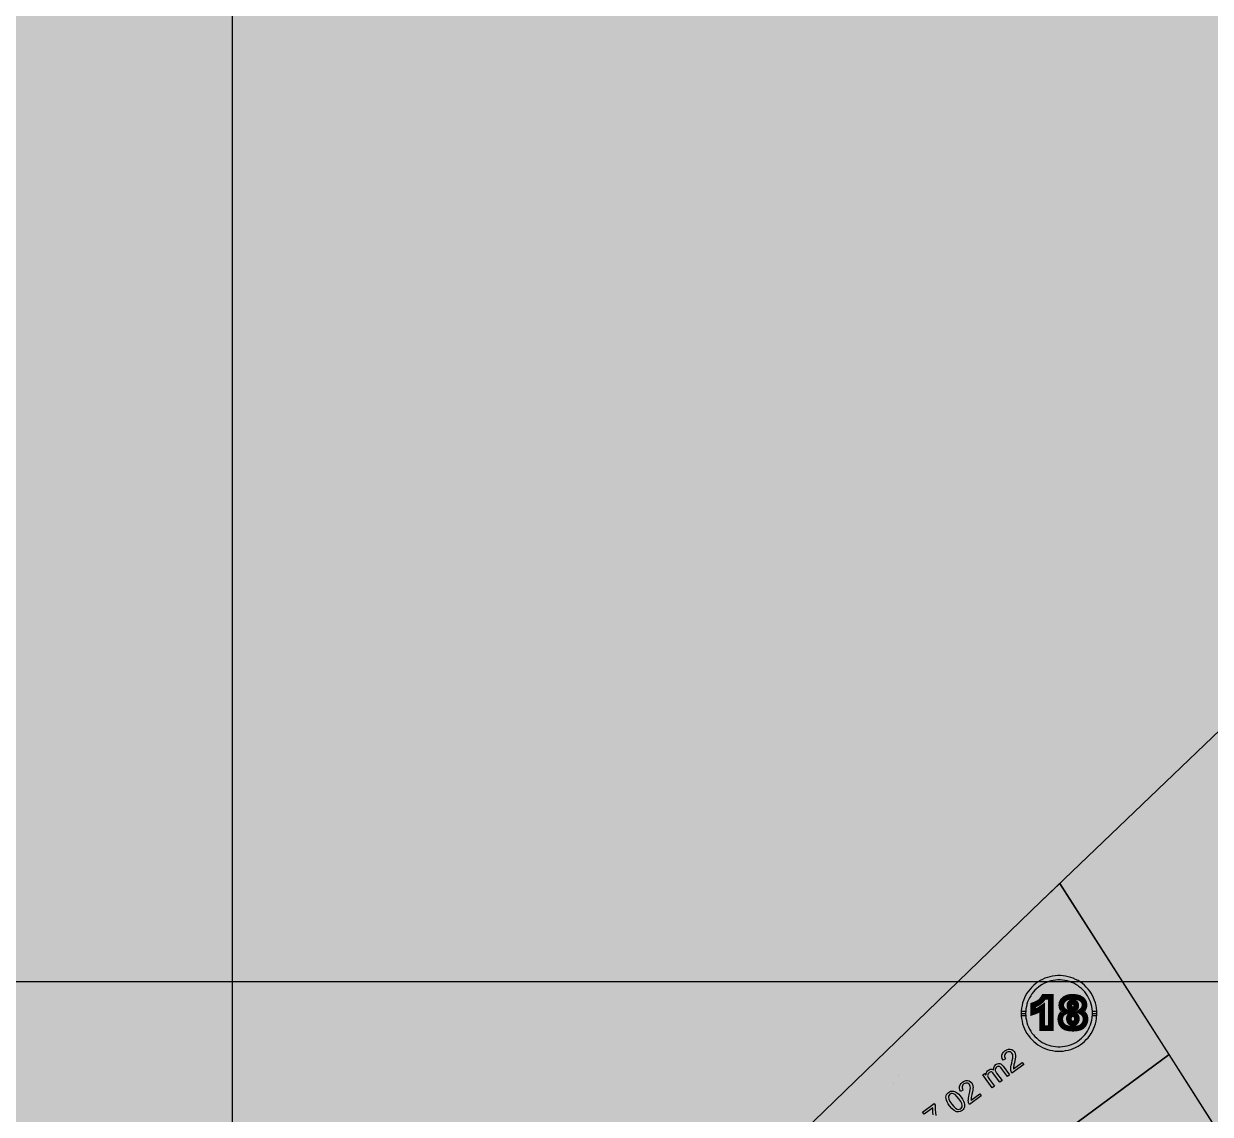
# Model space of a CAD drawing. Extents: x -5280327 to 29700, y -3925683 to 5564800.
# Drawn here: x 18339 to 20442, y 8263 to 10197 of the extents above; entities that cross this region are included whole.
import ezdxf

# ---------------------------------------------------------------- set-up
doc = ezdxf.new("R2010")
doc.units = 0
doc.linetypes.add('6', pattern=[2640.874023, 1320.437012, -1320.437012])
doc.layers.get('0').update_dxf_attribs({"linetype": 'CONTINUOUS'})
for name, color, linetype in [('31_PREDIOS_TOTAL', 7, 'CONTINUOUS'), ('CIRCULO', 7, 'CONTINUOUS'), ('LOTES', 7, 'CONTINUOUS')]:
    doc.layers.add(name, color=color, linetype=linetype)

msp = doc.modelspace()

# ---------------------------------------------------------------- linework, layer by layer
at = {"color": 7, "linetype": '6', "const_width": 10343.1}
msp.add_lwpolyline([(0, 29405.6), (24528.3, 0)], dxfattribs=at)
msp.add_lwpolyline([(0, 29405.6), (24528.3, 0)], dxfattribs=at)
at = {"color": 7}
msp.add_lwpolyline([(20516.8, 8137.1), (20369.2, 8369), (19737.9, 7902), (19885.5, 7670.2), (20516.8, 8137.1)], dxfattribs=at)
for points in [[(16936.7, 5592.6, 33050.6), (16964.5, 5610.3, 33050.6), (17311.3, 5926.8, 33050.6), (17748, 6338.1, 33050.6), (18321.3, 6882, 33050.6), (18647, 7191.7, 33050.6), (19214.3, 7737, 33050.6), (19611.6, 8127.2, 33050.6), (20142, 8640.1, 33050.6), (20598, 9076.8, 33050.6), (21046.7, 9511.8, 33050.6), (21516.5, 9968.5, 33050.6), (21996.1, 10433.3, 33050.6)], [(19737.9, 7902, 66061.7), (20369.2, 8369, 66061.7)]]:
    msp.add_polyline3d(points, dxfattribs=at)
at = {"layer": '31_PREDIOS_TOTAL', "color": 7, "const_width": 0.00153}
for points in [[(20211.6, 8544.2), (20214.5, 8540.6), (20214.5, 8540.6), (20213.1, 8539.1), (20212.2, 8537.6), (20211.7, 8536.1), (20211.7, 8536.1), (20211.7, 8534.7), (20212, 8533.2), (20212.7, 8531.8), (20212.7, 8531.8), (20213.6, 8530.6), (20214.6, 8529.7), (20215.7, 8529), (20215.7, 8529), (20216.9, 8528.6), (20218.1, 8528.3), (20219.4, 8528.2), (20219.4, 8528.2), (20220.9, 8528.3), (20222.5, 8528.6), (20224.3, 8529.1), (20224.3, 8529.1), (20226.1, 8529.8), (20227.9, 8530.7), (20229.6, 8531.7), (20229.6, 8531.7), (20229.8, 8531.8), (20230.1, 8532), (20230.4, 8532.2), (20230.4, 8532.2), (20228.6, 8532.4), (20226.9, 8532.8), (20225.1, 8533.5), (20225.1, 8533.5), (20223.6, 8534.6), (20222.2, 8535.8), (20221, 8537.3), (20221, 8537.3), (20219.7, 8540.1), (20219.2, 8543.1), (20219.6, 8546.2), (20219.6, 8546.2), (20220.8, 8549.2), (20222.8, 8551.8), (20225.6, 8554), (20225.6, 8554), (20229, 8555.7), (20232.3, 8556.4), (20235.6, 8556.2), (20235.6, 8556.2), (20238.7, 8555.1), (20241.3, 8553.3), (20243.4, 8550.7), (20243.4, 8550.7), (20244.5, 8548.5), (20245.2, 8546.2), (20245.4, 8543.7), (20245.4, 8543.7), (20245.1, 8541.3), (20244.3, 8538.8), (20243.1, 8536.5), (20243.1, 8536.5), (20241.1, 8534.2), (20238.3, 8531.8), (20234.6, 8529.2), (20234.6, 8529.2), (20230.6, 8526.9), (20227, 8525.2), (20223.7, 8524.2), (20223.7, 8524.2), (20220.7, 8523.8), (20217.9, 8523.9), (20215.4, 8524.6), (20215.4, 8524.6), (20213.1, 8525.8), (20211, 8527.6), (20209.3, 8529.7), (20209.3, 8529.7), (20208, 8532.3), (20207.4, 8534.9), (20207.5, 8537.4), (20207.5, 8537.4), (20208.2, 8539.9), (20209.6, 8542.2), (20211.6, 8544.2)], [(20236.8, 8536.9), (20238.8, 8538.5), (20240.3, 8540.3), (20241.2, 8542.3), (20241.2, 8542.3), (20241.4, 8544.4), (20241.2, 8546.3), (20240.4, 8548.1), (20240.4, 8548.1), (20239, 8549.7), (20237.3, 8550.8), (20235.1, 8551.4), (20235.1, 8551.4), (20232.8, 8551.5), (20230.5, 8550.9), (20228.1, 8549.8), (20228.1, 8549.8), (20226.3, 8548.3), (20225, 8546.6), (20224.2, 8544.6), (20224.2, 8544.6), (20224, 8542.5), (20224.3, 8540.5), (20225.3, 8538.6), (20225.3, 8538.6), (20226.6, 8537), (20228.2, 8535.9), (20230.2, 8535.3), (20230.2, 8535.3), (20232.3, 8535.2), (20234.5, 8535.8), (20236.8, 8536.9)], [(20221.4, 8512.1), (20226, 8515), (20229, 8510.4), (20224.3, 8507.4), (20221.4, 8512.1)], [(20237.8, 8486.2), (20235.3, 8490.3), (20261.1, 8506.7), (20261.1, 8506.7), (20259.5, 8507.2), (20257.7, 8507.9), (20255.9, 8508.8), (20255.9, 8508.8), (20254, 8509.8), (20252.4, 8510.8), (20251.1, 8511.7), (20255, 8514.2), (20255, 8514.2), (20257.5, 8512.8), (20260.1, 8511.6), (20262.6, 8510.8), (20262.6, 8510.8), (20265.1, 8510.2), (20267.4, 8509.9), (20269.4, 8510), (20271, 8507.3), (20237.8, 8486.2)], [(20252.5, 8480.1), (20255.3, 8476.4), (20255.3, 8476.4), (20253.9, 8474.9), (20253, 8473.5), (20252.5, 8472), (20252.5, 8472), (20252.5, 8470.5), (20252.9, 8469.1), (20253.6, 8467.6), (20253.6, 8467.6), (20254.4, 8466.5), (20255.4, 8465.6), (20256.5, 8464.9), (20256.5, 8464.9), (20257.7, 8464.4), (20259, 8464.1), (20260.3, 8464), (20260.3, 8464), (20261.7, 8464.1), (20263.3, 8464.5), (20265.1, 8465), (20265.1, 8465), (20267, 8465.7), (20268.7, 8466.5), (20270.5, 8467.5), (20270.5, 8467.5), (20270.7, 8467.7), (20270.9, 8467.8), (20271.3, 8468.1), (20271.3, 8468.1), (20269.5, 8468.2), (20267.7, 8468.7), (20266, 8469.4), (20266, 8469.4), (20264.4, 8470.4), (20263, 8471.7), (20261.9, 8473.2), (20261.9, 8473.2), (20260.6, 8476), (20260.1, 8478.9), (20260.4, 8482), (20260.4, 8482), (20261.6, 8485), (20263.6, 8487.6), (20266.5, 8489.9), (20266.5, 8489.9), (20269.8, 8491.5), (20273.1, 8492.3), (20276.5, 8492), (20276.5, 8492), (20279.5, 8491), (20282.1, 8489.2), (20284.3, 8486.6), (20284.3, 8486.6), (20285.4, 8484.4), (20286.1, 8482), (20286.3, 8479.6), (20286.3, 8479.6), (20286, 8477.1), (20285.2, 8474.7), (20283.9, 8472.4), (20283.9, 8472.4), (20281.9, 8470), (20279.1, 8467.6), (20275.5, 8465.1), (20275.5, 8465.1), (20271.5, 8462.7), (20267.8, 8461), (20264.5, 8460), (20264.5, 8460), (20261.5, 8459.6), (20258.8, 8459.8), (20256.2, 8460.5), (20256.2, 8460.5), (20253.9, 8461.7), (20251.9, 8463.4), (20250.2, 8465.6), (20250.2, 8465.6), (20248.9, 8468.2), (20248.3, 8470.7), (20248.3, 8473.3), (20248.3, 8473.3), (20249, 8475.7), (20250.4, 8478), (20252.5, 8480.1)], [(20277.6, 8472.8), (20279.7, 8474.4), (20281.1, 8476.2), (20282, 8478.2), (20282, 8478.2), (20282.3, 8480.2), (20282, 8482.1), (20281.2, 8483.9), (20281.2, 8483.9), (20279.9, 8485.5), (20278.1, 8486.6), (20276, 8487.2), (20276, 8487.2), (20273.7, 8487.3), (20271.3, 8486.8), (20269, 8485.6), (20269, 8485.6), (20267.2, 8484.1), (20265.9, 8482.4), (20265.1, 8480.4), (20265.1, 8480.4), (20264.9, 8478.4), (20265.2, 8476.4), (20266.1, 8474.5), (20266.1, 8474.5), (20267.4, 8472.9), (20269.1, 8471.7), (20271, 8471.1), (20271, 8471.1), (20273.2, 8471), (20275.4, 8471.6), (20277.6, 8472.8)], [(19964.1, 8398.2), (19960.7, 8394.8), (19939.4, 8416.9), (19939.4, 8416.9), (19939.2, 8415.2), (19938.9, 8413.3), (19938.4, 8411.3), (19938.4, 8411.3), (19937.8, 8409.3), (19937.2, 8407.6), (19936.5, 8406), (19933.3, 8409.4), (19933.3, 8409.4), (19934.2, 8412.1), (19934.8, 8414.9), (19935.1, 8417.6), (19935.1, 8417.6), (19935.2, 8420.1), (19935, 8422.4), (19934.6, 8424.3), (19936.8, 8426.5), (19964.1, 8398.2)], [(19940.3, 8375.2), (19933.8, 8381.9), (19921.6, 8370.1), (19918.5, 8373.3), (19913.7, 8403.9), (19916.5, 8406.7), (19934.2, 8388.4), (19938, 8392.1), (19941.1, 8388.9), (19937.2, 8385.2), (19943.8, 8378.5), (19940.3, 8375.2)], [(19918.5, 8397.8), (19921.9, 8376.5), (19930.7, 8385.1)], [(19883, 8346.6), (19883, 8346.6), (19880.1, 8349.8), (19877.8, 8352.8), (19876.2, 8355.6), (19876.2, 8355.6), (19875.2, 8358.3), (19874.7, 8360.8), (19874.8, 8363.3), (19874.8, 8363.3), (19875.3, 8365.6), (19876.5, 8367.8), (19878.3, 8369.9), (19878.3, 8369.9), (19879.8, 8371.2), (19881.4, 8372.2), (19883.1, 8372.8), (19883.1, 8372.8), (19884.9, 8373.1), (19886.7, 8373.2), (19888.5, 8372.9), (19888.5, 8372.9), (19890.4, 8372.3), (19892.3, 8371.5), (19894.3, 8370.4), (19894.3, 8370.4), (19896.4, 8368.9), (19898.8, 8366.9), (19901.4, 8364.4), (19901.4, 8364.4), (19904.2, 8361.2), (19906.5, 8358.2), (19908.1, 8355.4), (19908.1, 8355.4), (19909.1, 8352.7), (19909.6, 8350.2), (19909.6, 8347.7), (19909.6, 8347.7), (19909, 8345.4), (19907.8, 8343.2), (19906.1, 8341.1), (19906.1, 8341.1), (19903.2, 8339), (19900.2, 8337.9), (19896.8, 8337.9), (19896.8, 8337.9), (19892.6, 8339.2), (19887.9, 8342.1), (19883, 8346.6)], [(19889.5, 8332.5), (19892.7, 8329.1), (19874.1, 8311.1), (19874.1, 8311.1), (19873.3, 8312), (19872.7, 8312.9), (19872.2, 8313.9), (19872.2, 8313.9), (19871.5, 8315.8), (19871.1, 8317.7), (19870.8, 8319.9), (19870.8, 8319.9), (19870.8, 8322.3), (19870.9, 8325.2), (19871.2, 8328.5), (19871.2, 8328.5), (19871.7, 8333.5), (19871.9, 8337.5), (19871.7, 8340.5), (19871.7, 8340.5), (19871.2, 8342.8), (19870.4, 8344.7), (19869.3, 8346.2), (19869.3, 8346.2), (19867.8, 8347.3), (19866.2, 8348), (19864.4, 8348.2), (19864.4, 8348.2), (19862.6, 8348), (19860.9, 8347.2), (19859.3, 8346), (19859.3, 8346), (19857.9, 8344.3), (19857, 8342.5), (19856.7, 8340.6), (19856.7, 8340.6), (19857, 8338.7), (19857.8, 8336.8), (19859.2, 8335), (19855.3, 8331.9), (19855.3, 8331.9), (19853.4, 8334.8), (19852.4, 8337.7), (19852.2, 8340.6), (19852.2, 8340.6), (19852.8, 8343.5), (19854.3, 8346.2), (19856.6, 8348.9), (19856.6, 8348.9), (19859.3, 8351.1), (19862.2, 8352.4), (19865.1, 8352.8), (19865.1, 8352.8), (19868, 8352.5), (19870.6, 8351.4), (19872.9, 8349.6), (19872.9, 8349.6), (19873.9, 8348.4), (19874.7, 8347), (19875.4, 8345.6), (19875.4, 8345.6), (19875.9, 8343.9), (19876.3, 8342), (19876.4, 8339.9), (19876.4, 8339.9), (19876.4, 8337.3), (19876.3, 8333.9), (19875.9, 8329.8), (19875.9, 8329.8), (19875.6, 8326.5), (19875.4, 8324), (19875.3, 8322.4), (19875.3, 8322.4), (19875.4, 8321.2), (19875.5, 8320.1), (19875.7, 8319.1), (19889.5, 8332.5)], [(19886.5, 8350), (19890.7, 8346.1), (19894.2, 8343.6), (19897.1, 8342.4), (19897.1, 8342.4), (19899.5, 8342.2), (19901.6, 8342.8), (19903.3, 8344), (19903.3, 8344), (19904.6, 8345.7), (19905.2, 8347.7), (19905.1, 8350.1), (19905.1, 8350.1), (19904, 8353.1), (19901.6, 8356.7), (19897.8, 8360.9), (19897.8, 8360.9), (19893.6, 8364.9), (19890.1, 8367.4), (19887.2, 8368.6), (19887.2, 8368.6), (19884.8, 8368.7), (19882.8, 8368.2), (19881, 8367), (19881, 8367), (19879.7, 8365.3), (19879.1, 8363.4), (19879.1, 8361.3), (19879.1, 8361.3), (19880.3, 8358.1), (19882.7, 8354.4), (19886.5, 8350)], [(19920.2, 8355.8), (19916.4, 8359.7), (19920.4, 8363.5), (19924.2, 8359.6), (19920.2, 8355.8)], [(20402.9, 8290.6), (20406.8, 8293.1), (20420.4, 8271.7), (20417.3, 8269.7), (20417.3, 8269.7), (20413.4, 8270.2), (20409.1, 8270.4), (20404.3, 8270.3), (20404.3, 8270.3), (20399.4, 8269.8), (20394.6, 8269), (20389.9, 8267.8), (20389.9, 8267.8), (20386.5, 8266.7), (20383.2, 8265.3), (20379.8, 8263.6), (20377.1, 8267.7), (20377.1, 8267.7), (20380, 8269.3), (20383.5, 8270.8), (20387.5, 8272.2), (20387.5, 8272.2), (20391.9, 8273.4), (20396.3, 8274.3), (20400.8, 8274.8), (20400.8, 8274.8), (20405.3, 8275), (20409.4, 8274.9), (20413.2, 8274.5), (20402.9, 8290.6)]]:
    msp.add_lwpolyline(points, dxfattribs=at)
at = {"layer": '31_PREDIOS_TOTAL', "color": 7}
for points in [[(20108.9, 8355, 33030.9), (20111.7, 8351.3, 33030.9), (20090.8, 8335.9, 33030.9), (20090.8, 8335.9, 33030.9), (20090.2, 8336.8, 33030.9), (20089.7, 8337.8, 33030.9), (20089.3, 8338.9, 33030.9), (20089.3, 8338.9, 33030.9), (20088.9, 8340.8, 33030.9), (20088.7, 8342.8, 33030.9), (20088.7, 8345, 33030.9), (20088.7, 8345, 33030.9), (20089, 8347.4, 33030.9), (20089.5, 8350.3, 33030.9), (20090.3, 8353.5, 33030.9), (20090.3, 8353.5, 33030.9), (20091.4, 8358.4, 33030.9), (20092.1, 8362.3, 33030.9), (20092.3, 8365.3, 33030.9), (20092.3, 8365.3, 33030.9), (20092.1, 8367.6, 33030.9), (20091.6, 8369.6, 33030.9), (20090.7, 8371.3, 33030.9), (20090.7, 8371.3, 33030.9), (20089.4, 8372.6, 33030.9), (20087.9, 8373.5, 33030.9), (20086.2, 8373.9, 33030.9), (20086.2, 8373.9, 33030.9), (20084.3, 8373.9, 33030.9), (20082.5, 8373.4, 33030.9), (20080.7, 8372.4, 33030.9), (20080.7, 8372.4, 33030.9), (20079.1, 8370.9, 33030.9), (20078, 8369.2, 33030.9), (20077.5, 8367.4, 33030.9), (20077.5, 8367.4, 33030.9), (20077.5, 8365.4, 33030.9), (20078.1, 8363.5, 33030.9), (20079.2, 8361.5, 33030.9), (20074.9, 8359, 33030.9), (20074.9, 8359, 33030.9), (20073.4, 8362.1, 33030.9), (20072.8, 8365.1, 33030.9), (20073, 8368, 33030.9), (20073, 8368, 33030.9), (20074, 8370.8, 33030.9), (20075.8, 8373.3, 33030.9), (20078.4, 8375.6, 33030.9), (20078.4, 8375.6, 33030.9), (20081.5, 8377.4, 33030.9), (20084.5, 8378.3, 33030.9), (20087.5, 8378.4, 33030.9), (20087.5, 8378.4, 33030.9), (20090.3, 8377.7, 33030.9), (20092.7, 8376.3, 33030.9), (20094.7, 8374.1, 33030.9), (20094.7, 8374.1, 33030.9), (20095.6, 8372.8, 33030.9), (20096.2, 8371.4, 33030.9), (20096.7, 8369.8, 33030.9), (20096.7, 8369.8, 33030.9), (20097, 8368.1, 33030.9), (20097.1, 8366.2, 33030.9), (20097, 8364.1, 33030.9), (20097, 8364.1, 33030.9), (20096.6, 8361.5, 33030.9), (20096, 8358.2, 33030.9), (20095.1, 8354.1, 33030.9), (20095.1, 8354.1, 33030.9), (20094.3, 8350.9, 33030.9), (20093.8, 8348.5, 33030.9), (20093.5, 8346.9, 33030.9), (20093.5, 8346.9, 33030.9), (20093.4, 8345.7, 33030.9), (20093.4, 8344.6, 33030.9), (20093.5, 8343.6, 33030.9), (20108.9, 8355, 33030.9)], [(20055.7, 8310, 33030.9), (20038.9, 8332.8, 33030.9), (20042.3, 8335.4, 33030.9), (20044.7, 8332.2, 33030.9), (20044.7, 8332.2, 33030.9), (20044.7, 8333.8, 33030.9), (20045, 8335.4, 33030.9), (20045.6, 8337, 33030.9), (20045.6, 8337, 33030.9), (20046.4, 8338.5, 33030.9), (20047.5, 8339.8, 33030.9), (20048.9, 8341, 33030.9), (20048.9, 8341, 33030.9), (20050.6, 8342, 33030.9), (20052.2, 8342.7, 33030.9), (20053.8, 8343, 33030.9), (20053.8, 8343, 33030.9), (20055.4, 8342.9, 33030.9), (20056.9, 8342.5, 33030.9), (20058.3, 8341.7, 33030.9), (20058.3, 8341.7, 33030.9), (20058.6, 8345.4, 33030.9), (20060, 8348.5, 33030.9), (20062.4, 8351, 33030.9), (20062.4, 8351, 33030.9), (20064.6, 8352.3, 33030.9), (20066.8, 8352.9, 33030.9), (20069, 8352.9, 33030.9), (20069, 8352.9, 33030.9), (20071.1, 8352.2, 33030.9), (20073.1, 8350.7, 33030.9), (20075.1, 8348.5, 33030.9), (20086.7, 8332.8, 33030.9), (20082.8, 8330, 33030.9), (20072.2, 8344.4, 33030.9), (20072.2, 8344.4, 33030.9), (20071.1, 8345.7, 33030.9), (20070.2, 8346.7, 33030.9), (20069.4, 8347.4, 33030.9), (20069.4, 8347.4, 33030.9), (20068.6, 8347.8, 33030.9), (20067.7, 8348, 33030.9), (20066.8, 8348.1, 33030.9), (20066.8, 8348.1, 33030.9), (20065.8, 8347.9, 33030.9), (20064.9, 8347.5, 33030.9), (20064, 8347, 33030.9), (20064, 8347, 33030.9), (20062.6, 8345.7, 33030.9), (20061.7, 8344.1, 33030.9), (20061.2, 8342.4, 33030.9), (20061.2, 8342.4, 33030.9), (20061.2, 8340.5, 33030.9), (20062, 8338.4, 33030.9), (20063.4, 8336.1, 33030.9), (20073.2, 8322.8, 33030.9), (20069.3, 8320, 33030.9), (20058.3, 8334.8, 33030.9), (20058.3, 8334.8, 33030.9), (20057.1, 8336.3, 33030.9), (20055.8, 8337.4, 33030.9), (20054.5, 8338, 33030.9), (20054.5, 8338, 33030.9), (20053.2, 8338.1, 33030.9), (20051.9, 8337.8, 33030.9), (20050.5, 8337, 33030.9), (20050.5, 8337, 33030.9), (20049.5, 8336.1, 33030.9), (20048.7, 8335.1, 33030.9), (20048.1, 8333.9, 33030.9), (20048.1, 8333.9, 33030.9), (20047.8, 8332.6, 33030.9), (20047.7, 8331.3, 33030.9), (20048, 8329.9, 33030.9), (20048, 8329.9, 33030.9), (20048.5, 8328.4, 33030.9), (20049.5, 8326.6, 33030.9), (20050.9, 8324.7, 33030.9), (20059.6, 8312.8, 33030.9), (20055.7, 8310, 33030.9)], [(20033.6, 8299.4, 33030.9), (20036.4, 8295.7, 33030.9), (20015.6, 8280.3, 33030.9), (20015.6, 8280.3, 33030.9), (20014.9, 8281.3, 33030.9), (20014.4, 8282.3, 33030.9), (20014, 8283.3, 33030.9), (20014, 8283.3, 33030.9), (20013.6, 8285.2, 33030.9), (20013.4, 8287.3, 33030.9), (20013.5, 8289.4, 33030.9), (20013.5, 8289.4, 33030.9), (20013.8, 8291.9, 33030.9), (20014.3, 8294.7, 33030.9), (20015, 8297.9, 33030.9), (20015, 8297.9, 33030.9), (20016.1, 8302.8, 33030.9), (20016.8, 8306.7, 33030.9), (20017, 8309.7, 33030.9), (20017, 8309.7, 33030.9), (20016.8, 8312.1, 33030.9), (20016.3, 8314.1, 33030.9), (20015.4, 8315.7, 33030.9), (20015.4, 8315.7, 33030.9), (20014.1, 8317, 33030.9), (20012.6, 8317.9, 33030.9), (20010.9, 8318.4, 33030.9), (20010.9, 8318.4, 33030.9), (20009, 8318.4, 33030.9), (20007.2, 8317.8, 33030.9), (20005.4, 8316.8, 33030.9), (20005.4, 8316.8, 33030.9), (20003.8, 8315.3, 33030.9), (20002.8, 8313.7, 33030.9), (20002.2, 8311.8, 33030.9), (20002.2, 8311.8, 33030.9), (20002.2, 8309.9, 33030.9), (20002.8, 8307.9, 33030.9), (20003.9, 8305.9, 33030.9), (19999.7, 8303.4, 33030.9), (19999.7, 8303.4, 33030.9), (19998.2, 8306.5, 33030.9), (19997.5, 8309.5, 33030.9), (19997.7, 8312.4, 33030.9), (19997.7, 8312.4, 33030.9), (19998.7, 8315.2, 33030.9), (20000.6, 8317.7, 33030.9), (20003.2, 8320.1, 33030.9), (20003.2, 8320.1, 33030.9), (20006.2, 8321.9, 33030.9), (20009.2, 8322.8, 33030.9), (20012.2, 8322.8, 33030.9), (20012.2, 8322.8, 33030.9), (20015, 8322.1, 33030.9), (20017.4, 8320.7, 33030.9), (20019.4, 8318.6, 33030.9), (20019.4, 8318.6, 33030.9), (20020.3, 8317.2, 33030.9), (20020.9, 8315.8, 33030.9), (20021.4, 8314.3, 33030.9), (20021.4, 8314.3, 33030.9), (20021.7, 8312.6, 33030.9), (20021.8, 8310.7, 33030.9), (20021.7, 8308.5, 33030.9), (20021.7, 8308.5, 33030.9), (20021.3, 8305.9, 33030.9), (20020.7, 8302.6, 33030.9), (20019.8, 8298.6, 33030.9), (20019.8, 8298.6, 33030.9), (20019.1, 8295.3, 33030.9), (20018.5, 8292.9, 33030.9), (20018.3, 8291.3, 33030.9), (20018.3, 8291.3, 33030.9), (20018.2, 8290.2, 33030.9), (20018.1, 8289.1, 33030.9), (20018.2, 8288, 33030.9), (20033.6, 8299.4, 33030.9)], [(19980.1, 8278.2, 33030.9), (19980.1, 8278.2, 33030.9), (19977.7, 8281.7, 33030.9), (19975.8, 8285, 33030.9), (19974.6, 8288, 33030.9), (19974.6, 8288, 33030.9), (19973.9, 8290.8, 33030.9), (19973.8, 8293.3, 33030.9), (19974.1, 8295.8, 33030.9), (19974.1, 8295.8, 33030.9), (19975, 8298, 33030.9), (19976.5, 8300, 33030.9), (19978.5, 8301.8, 33030.9), (19978.5, 8301.8, 33030.9), (19980.2, 8302.9, 33030.9), (19981.9, 8303.7, 33030.9), (19983.7, 8304.1, 33030.9), (19983.7, 8304.1, 33030.9), (19985.5, 8304.2, 33030.9), (19987.2, 8304, 33030.9), (19989, 8303.5, 33030.9), (19989, 8303.5, 33030.9), (19990.8, 8302.7, 33030.9), (19992.6, 8301.6, 33030.9), (19994.4, 8300.3, 33030.9), (19994.4, 8300.3, 33030.9), (19996.3, 8298.5, 33030.9), (19998.4, 8296.2, 33030.9), (20000.6, 8293.3, 33030.9), (20000.6, 8293.3, 33030.9), (20003.1, 8289.8, 33030.9), (20004.9, 8286.5, 33030.9), (20006.1, 8283.5, 33030.9), (20006.1, 8283.5, 33030.9), (20006.8, 8280.8, 33030.9), (20006.9, 8278.2, 33030.9), (20006.6, 8275.8, 33030.9), (20006.6, 8275.8, 33030.9), (20005.7, 8273.5, 33030.9), (20004.3, 8271.5, 33030.9), (20002.2, 8269.7, 33030.9), (20002.2, 8269.7, 33030.9), (19999.2, 8267.9, 33030.9), (19996, 8267.3, 33030.9), (19992.7, 8267.6, 33030.9), (19992.7, 8267.6, 33030.9), (19988.6, 8269.5, 33030.9), (19984.4, 8273, 33030.9), (19980.1, 8278.2, 33030.9)], [(19984.1, 8281.1, 33030.9), (19987.7, 8276.6, 33030.9), (19990.8, 8273.6, 33030.9), (19993.5, 8272.1, 33030.9), (19993.5, 8272.1, 33030.9), (19995.9, 8271.6, 33030.9), (19998, 8271.9, 33030.9), (19999.9, 8272.8, 33030.9), (19999.9, 8272.8, 33030.9), (20001.4, 8274.4, 33030.9), (20002.2, 8276.3, 33030.9), (20002.5, 8278.7, 33030.9), (20002.5, 8278.7, 33030.9), (20001.8, 8281.8, 33030.9), (19999.9, 8285.7, 33030.9), (19996.7, 8290.4, 33030.9), (19996.7, 8290.4, 33030.9), (19993.1, 8294.8, 33030.9), (19989.9, 8297.8, 33030.9), (19987.2, 8299.4, 33030.9), (19987.2, 8299.4, 33030.9), (19984.9, 8299.8, 33030.9), (19982.7, 8299.6, 33030.9), (19980.8, 8298.6, 33030.9), (19980.8, 8298.6, 33030.9), (19979.3, 8297.1, 33030.9), (19978.5, 8295.3, 33030.9), (19978.2, 8293.2, 33030.9), (19978.2, 8293.2, 33030.9), (19978.9, 8289.9, 33030.9), (19980.9, 8285.9, 33030.9), (19984.1, 8281.1, 33030.9)], [(19934.9, 8263.1, 33030.9), (19932.2, 8266.8, 33030.9), (19952.6, 8281.9, 33030.9), (19954.8, 8278.9, 33030.9), (19954.8, 8278.9, 33030.9), (19954.5, 8275, 33030.9), (19954.6, 8270.7, 33030.9), (19955.1, 8265.9, 33030.9), (19955.1, 8265.9, 33030.9), (19955.9, 8261, 33030.9)], [(19950.9, 8262.1, 33030.9), (19950.4, 8266.5, 33030.9), (19950.2, 8270.7, 33030.9), (19950.3, 8274.5, 33030.9), (19934.9, 8263.1, 33030.9)]]:
    msp.add_polyline3d(points, dxfattribs=at)
at = {"layer": '@NUMEROS DE LOTES', "color": 7, "const_width": 9.98}
for points in [[(20159.9, 8471.4), (20159.9, 8415.6), (20144.5, 8415.6), (20144.5, 8452.1), (20144.5, 8452.1), (20142, 8450.4), (20139.6, 8448.8), (20137.2, 8447.5), (20137.2, 8447.5), (20134.7, 8446.4), (20131.8, 8445.3), (20128.5, 8444.2), (20128.5, 8456.7), (20128.5, 8456.7), (20133.3, 8458.4), (20137.3, 8460.4), (20140.5, 8462.7), (20140.5, 8462.7), (20143.2, 8465.2), (20145.4, 8468.1), (20147.3, 8471.4), (20159.9, 8471.4)], [(20185.6, 8445.1), (20185.6, 8445.1), (20183.4, 8446.4), (20181.7, 8447.8), (20180.4, 8449.3), (20180.4, 8449.3), (20179.1, 8451.6), (20178.4, 8454), (20178.1, 8456.7), (20178.1, 8456.7), (20178.8, 8461), (20181, 8464.8), (20184.6, 8468), (20184.6, 8468), (20188.3, 8469.9), (20192.8, 8471), (20198, 8471.4), (20198, 8471.4), (20204.6, 8470.9), (20210.1, 8469.5), (20214.2, 8467.2), (20214.2, 8467.2), (20217.1, 8464.1), (20218.9, 8460.6), (20219.5, 8456.6), (20219.5, 8456.6), (20219.2, 8454.2), (20218.5, 8451.9), (20217.4, 8449.7), (20217.4, 8449.7), (20216.1, 8448.1), (20214.5, 8446.6), (20212.4, 8445.1), (20212.4, 8445.1), (20215.1, 8443.5), (20217.4, 8441.6), (20219.1, 8439.4), (20219.1, 8439.4), (20220.3, 8437), (20221, 8434.4), (20221.3, 8431.6), (20221.3, 8431.6), (20221, 8429), (20220.4, 8426.4), (20219.4, 8423.9), (20219.4, 8423.9), (20218, 8421.7), (20216.5, 8419.9), (20214.7, 8418.4), (20214.7, 8418.4), (20212.7, 8417.2), (20210.5, 8416.3), (20207.9, 8415.6), (20207.9, 8415.6), (20205.1, 8415.1), (20202.2, 8414.8), (20199.1, 8414.7), (20199.1, 8414.7), (20193.8, 8414.9), (20189.4, 8415.6), (20185.8, 8416.7), (20185.8, 8416.7), (20183, 8418.3), (20180.7, 8420.3), (20178.8, 8422.8), (20178.8, 8422.8), (20177.5, 8425.5), (20176.7, 8428.5), (20176.4, 8431.7), (20176.4, 8431.7), (20176.7, 8434.8), (20177.4, 8437.5), (20178.7, 8439.9), (20178.7, 8439.9), (20180.5, 8441.9), (20182.8, 8443.7), (20185.6, 8445.1)], [(20192.5, 8455.8), (20192.6, 8454.1), (20193.2, 8452.5), (20194.2, 8451.3), (20194.2, 8451.3), (20195.5, 8450.3), (20197.1, 8449.7), (20199, 8449.5), (20199, 8449.5), (20200.6, 8449.7), (20202, 8450.3), (20203.3, 8451.2), (20203.3, 8451.2), (20204.2, 8452.5), (20204.8, 8454), (20204.9, 8455.7), (20204.9, 8455.7), (20204.7, 8457.5), (20204.2, 8459), (20203.2, 8460.3), (20203.2, 8460.3), (20201.9, 8461.3), (20200.4, 8461.9), (20198.7, 8462.1), (20198.7, 8462.1), (20197, 8461.9), (20195.5, 8461.3), (20194.2, 8460.3), (20194.2, 8460.3), (20193.2, 8459.1), (20192.6, 8457.6), (20192.5, 8455.8)], [(20191.6, 8432.2), (20191.9, 8430), (20192.6, 8428), (20193.8, 8426.3), (20193.8, 8426.3), (20195.4, 8425), (20197.1, 8424.3), (20198.9, 8424), (20198.9, 8424), (20200.6, 8424.3), (20202.3, 8425), (20203.8, 8426.3), (20203.8, 8426.3), (20205, 8428), (20205.7, 8430), (20206, 8432.3), (20206, 8432.3), (20205.7, 8434.5), (20205, 8436.5), (20203.8, 8438.2), (20203.8, 8438.2), (20202.2, 8439.5), (20200.5, 8440.3), (20198.7, 8440.5), (20198.7, 8440.5), (20196.9, 8440.3), (20195.2, 8439.5), (20193.7, 8438.3), (20193.7, 8438.3), (20192.6, 8436.6), (20191.9, 8434.6), (20191.6, 8432.2)]]:
    msp.add_lwpolyline(points, dxfattribs=at)
at = {"layer": 'CIRCULO', "color": 7}
for points in [[(20241.4, 8441.9), (20241.3, 8446.6), (20240.8, 8451.2), (20240, 8455.9), (20238.8, 8460.4), (20237.4, 8464.9), (20235.6, 8469.2), (20233.6, 8473.4), (20231.2, 8477.5), (20228.6, 8481.4), (20225.7, 8485.1), (20222.6, 8488.5), (20219.2, 8491.8), (20215.6, 8494.8), (20211.8, 8497.6), (20207.9, 8500), (20203.7, 8502.2), (20199.4, 8504.1), (20195, 8505.8), (20190.5, 8507), (20185.9, 8508), (20181.3, 8508.7), (20176.6, 8509), (20171.9, 8509), (20167.3, 8508.7), (20162.6, 8508), (20158, 8507), (20153.5, 8505.8), (20149.1, 8504.1), (20144.8, 8502.2), (20140.7, 8500), (20136.7, 8497.6), (20132.9, 8494.8), (20129.4, 8491.8), (20126, 8488.5), (20122.8, 8485.1), (20120, 8481.4), (20117.3, 8477.5), (20115, 8473.4), (20112.9, 8469.2), (20111.2, 8464.9), (20109.7, 8460.4), (20108.6, 8455.9), (20107.8, 8451.2), (20107.3, 8446.6), (20107.1, 8441.9), (20107.3, 8437.2), (20107.8, 8432.6), (20108.6, 8427.9), (20109.7, 8423.4), (20111.2, 8418.9), (20112.9, 8414.6), (20115, 8410.4), (20117.3, 8406.3), (20120, 8402.4), (20122.8, 8398.7), (20126, 8395.3), (20129.4, 8392), (20132.9, 8389), (20136.7, 8386.2), (20140.7, 8383.8), (20144.8, 8381.6), (20149.1, 8379.6), (20153.5, 8378), (20158, 8376.8), (20162.6, 8375.8), (20167.3, 8375.1), (20171.9, 8374.8), (20176.6, 8374.8), (20181.3, 8375.1), (20185.9, 8375.8), (20190.5, 8376.8), (20195, 8378), (20199.4, 8379.6), (20203.7, 8381.6), (20207.9, 8383.8), (20211.8, 8386.2), (20215.6, 8389), (20219.2, 8392), (20222.6, 8395.3), (20225.7, 8398.7), (20228.6, 8402.4), (20231.2, 8406.3), (20233.6, 8410.4), (20235.6, 8414.6), (20237.4, 8418.9), (20238.8, 8423.4), (20240, 8427.9), (20240.8, 8432.6), (20241.4, 8441.9)], [(20233.6, 8441.9), (20233.4, 8446), (20233, 8450.2), (20232.3, 8454.2), (20231.3, 8458.2), (20230, 8462.2), (20228.5, 8466), (20226.6, 8469.7), (20224.6, 8473.3), (20222.3, 8476.8), (20219.7, 8480), (20216.9, 8483.1), (20214, 8486), (20210.8, 8488.6), (20207.4, 8491.1), (20203.9, 8493.3), (20200.3, 8495.2), (20196.5, 8496.9), (20192.6, 8498.3), (20188.6, 8499.4), (20184.6, 8500.3), (20180.5, 8500.9), (20176.4, 8501.2), (20172.2, 8501.2), (20168.1, 8500.9), (20164, 8500.3), (20159.9, 8499.4), (20156, 8498.3), (20152.1, 8496.9), (20148.3, 8495.2), (20144.6, 8493.3), (20141.1, 8491.1), (20137.8, 8488.6), (20134.6, 8486), (20131.6, 8483.1), (20128.8, 8480), (20126.3, 8476.8), (20124, 8473.3), (20121.9, 8469.7), (20120.1, 8466), (20118.6, 8462.2), (20117.3, 8458.2), (20116.3, 8454.2), (20115.6, 8450.2), (20115.1, 8446), (20115, 8441.9), (20115.1, 8437.8), (20115.6, 8433.6), (20116.3, 8429.6), (20117.3, 8425.6), (20118.6, 8421.6), (20120.1, 8417.8), (20121.9, 8414.1), (20124, 8410.5), (20126.3, 8407), (20128.8, 8403.8), (20131.6, 8400.7), (20134.6, 8397.8), (20137.8, 8395.2), (20141.1, 8392.7), (20144.6, 8390.5), (20148.3, 8388.6), (20152.1, 8386.9), (20156, 8385.5), (20159.9, 8384.4), (20164, 8383.5), (20168.1, 8382.9), (20172.2, 8382.6), (20176.4, 8382.6), (20180.5, 8382.9), (20184.6, 8383.5), (20188.6, 8384.4), (20192.6, 8385.5), (20196.5, 8386.9), (20200.3, 8388.6), (20203.9, 8390.5), (20207.4, 8392.7), (20210.8, 8395.2), (20214, 8397.8), (20216.9, 8400.7), (20219.7, 8403.8), (20222.3, 8407), (20224.6, 8410.5), (20226.6, 8414.1), (20228.5, 8417.8), (20230, 8421.6), (20231.3, 8425.6), (20232.3, 8429.6), (20233, 8433.6), (20233.6, 8441.9)], [(20107.1, 8441.9), (20115, 8441.9)], [(20107.3, 8445.8), (20115.1, 8445.8)], [(20107.3, 8438), (20115.1, 8438)], [(20233.5, 8445.8), (20241.3, 8445.8)], [(20233.5, 8438), (20241.3, 8438)], [(20233.6, 8441.9), (20241.4, 8441.9)]]:
    msp.add_lwpolyline(points, dxfattribs=at)
at = {"layer": 'Cuadricula Coordenadas', "color": 7}
for points in [[(18708.8, 389.8), (18708.8, 12938.4)], [(15472.2, 8498.2), (24151.2, 8498.2)]]:
    msp.add_lwpolyline(points, dxfattribs=at)
at = {"layer": 'LOTES', "color": 7}
msp.add_lwpolyline([(20369.2, 8369), (20175.9, 8672.5), (20142, 8640.1), (19611.6, 8127.2), (19601.1, 8116.9), (19737.9, 7902), (20369.2, 8369)], dxfattribs=at)
msp.add_polyline3d([(20175.9, 8672.5, 66061.7), (20959.6, 7441.7, 66061.7)], dxfattribs=at)

doc.saveas('drawing.dxf')
